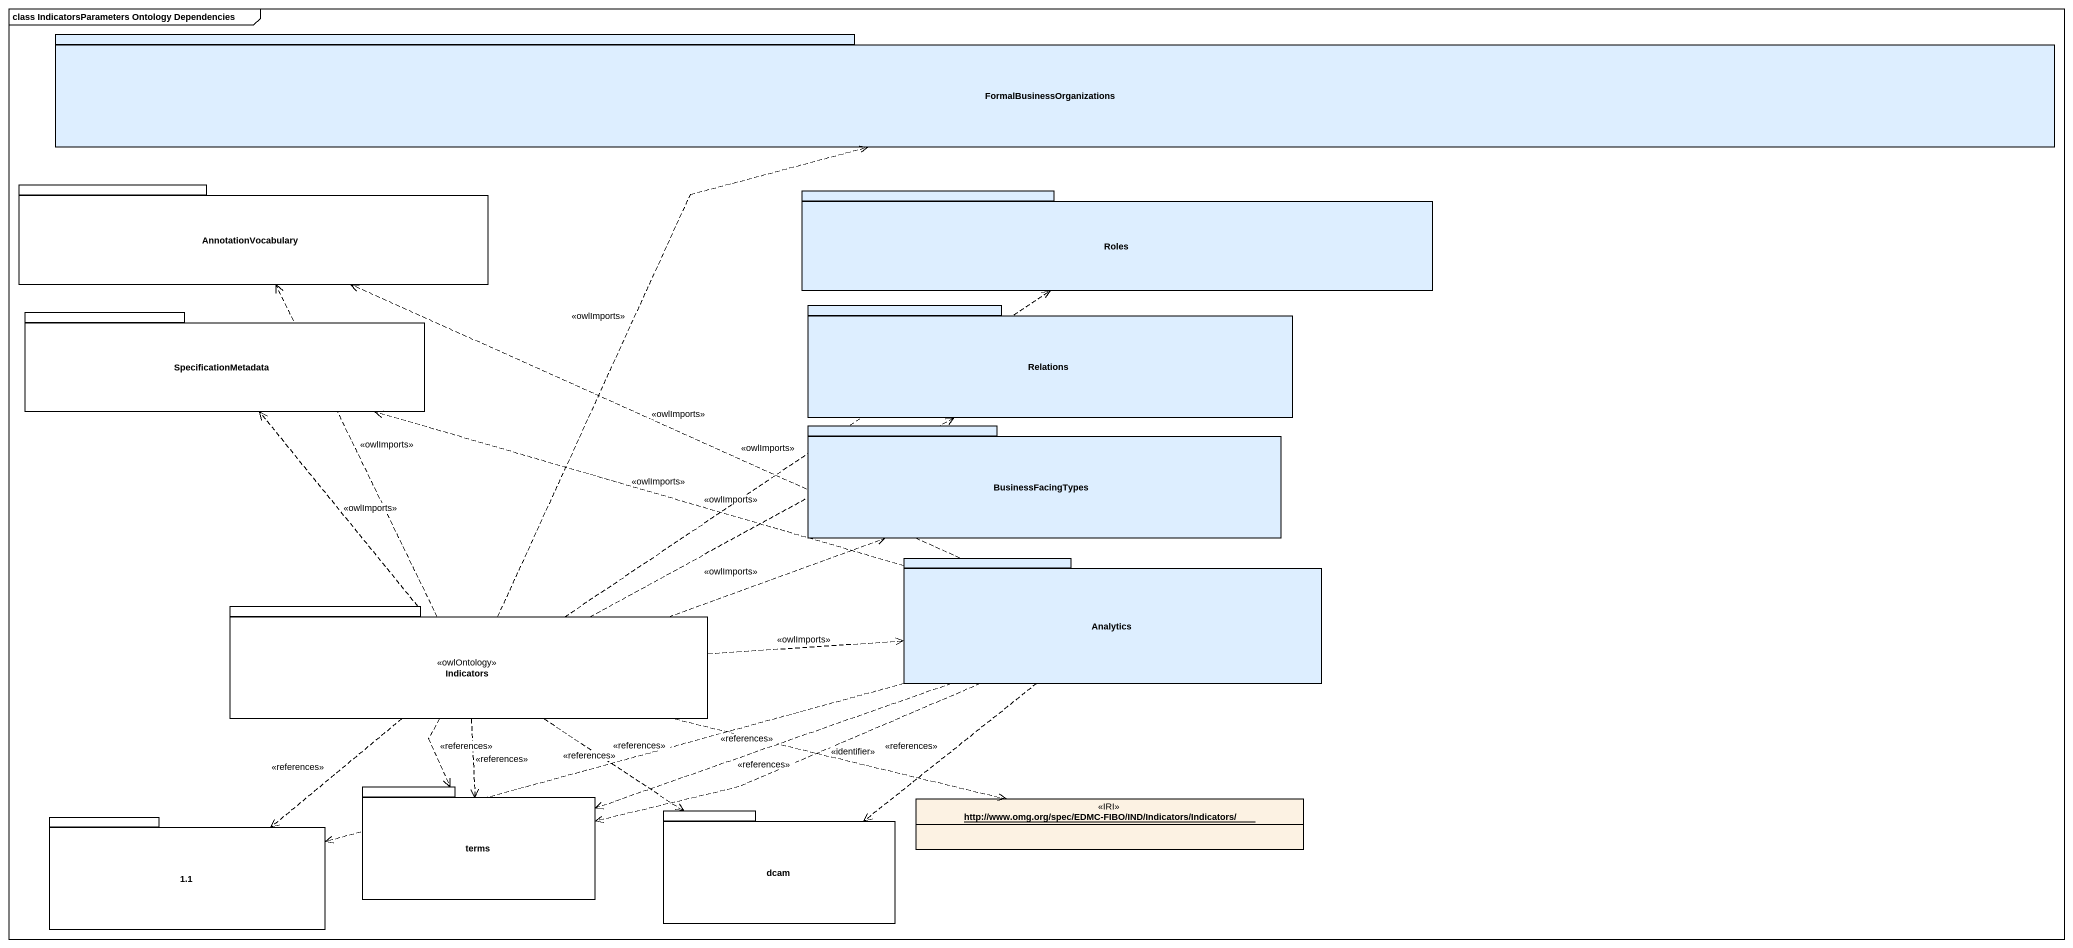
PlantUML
@startuml
mainframe class IndicatorsParameters Ontology Dependencies
hide circle
hide empty members
package FormalBusinessOrganizations #DDEEFF {
}
package AnnotationVocabulary {
}
package Roles #DDEEFF {
}
package SpecificationMetadata {
}
package Relations #DDEEFF {
}
package BusinessFacingTypes #DDEEFF {
}
package Analytics #DDEEFF {
}
package Indicators <<owlOntology>> {
}
package terms {
}
package "1.1" as p1_1 {
}
package dcam {
}
object "http://www.omg.org/spec/EDMC-FIBO/IND/Indicators/Indicators/" as http_www_omg_org_spec_EDMC <<IRI>>
Analytics .left.> AnnotationVocabulary : <<owlImports>>
Analytics .left.> SpecificationMetadata : <<owlImports>>
Analytics .left.> terms : <<references>>
Analytics .left.> terms : <<references>>
Analytics .left.> p1_1 : <<references>>
Analytics ..> dcam : <<references>>
Indicators .up.> FormalBusinessOrganizations : <<owlImports>>
Indicators .up.> AnnotationVocabulary : <<owlImports>>
Indicators .up.> Roles : <<owlImports>>
Indicators .up.> SpecificationMetadata : <<owlImports>>
Indicators .right.> Relations : <<owlImports>>
Indicators .right.> BusinessFacingTypes : <<owlImports>>
Indicators .right.> Analytics : <<owlImports>>
Indicators ..> terms : <<references>>
Indicators ..> terms : <<references>>
Indicators ..> p1_1 : <<references>>
Indicators ..> dcam : <<references>>
Indicators .right.> http_www_omg_org_spec_EDMC : <<identifier>>
@enduml
